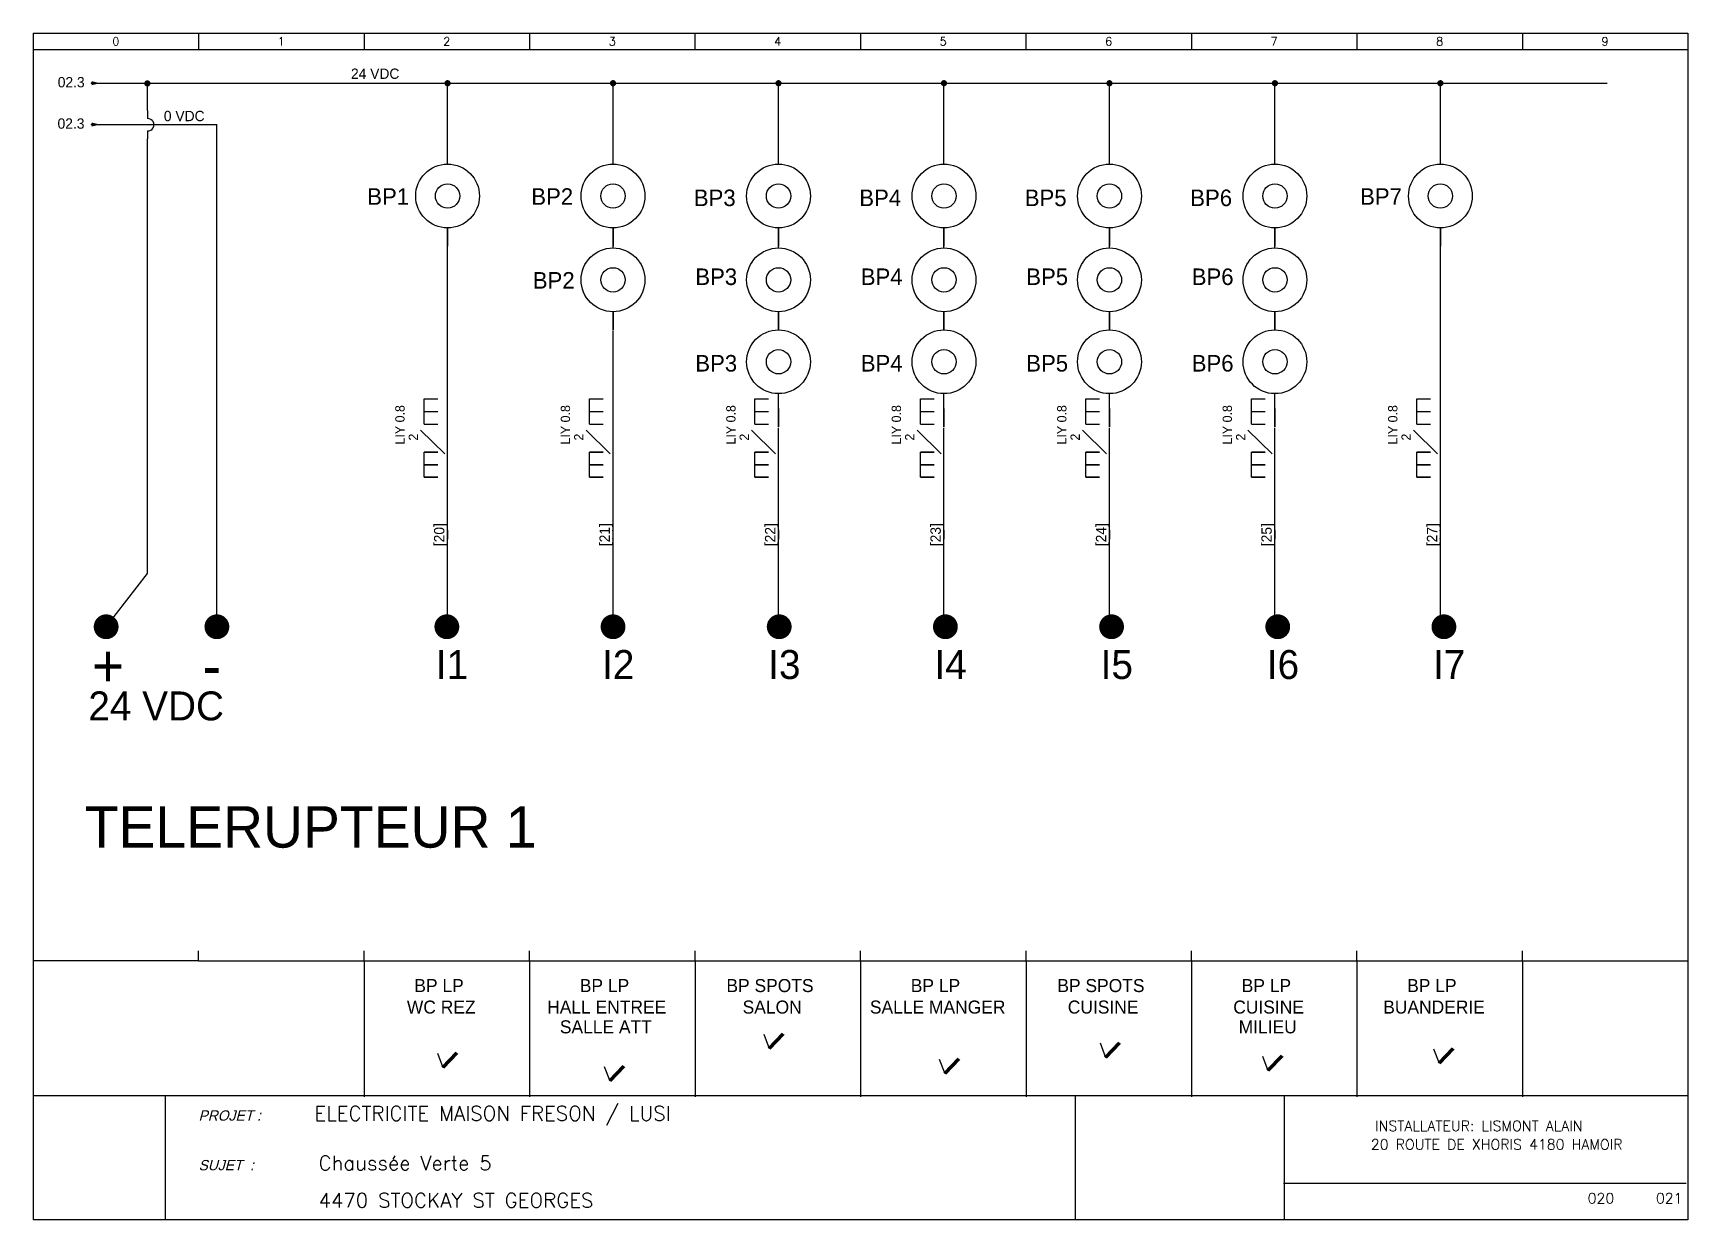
# Model space of a CAD drawing. Extents: x 5 to 405, y 5 to 292.
import ezdxf
from ezdxf.enums import TextEntityAlignment as Align

# ---------------------------------------------------------------- set-up
doc = ezdxf.new("R2010")
doc.units = 0
doc.header["$LTSCALE"] = 5
doc.header["$MEASUREMENT"] = 0
doc.layers.get('0').update_dxf_attribs({"linetype": 'CONTINUOUS'})
for name, color, linetype in [('2', 1, 'CONTINUOUS'), ('3', 4, 'CONTINUOUS'), ('5', 2, 'CONTINUOUS'), ('C', 6, 'CONTINUOUS'), ('M', 6, 'CONTINUOUS'), ('S', 7, 'CONTINUOUS'), ('T2', 1, 'CONTINUOUS'), ('T3', 4, 'CONTINUOUS')]:
    doc.layers.add(name, color=color, linetype=linetype)
doc.styles.add('ROMANS', font='romans', dxfattribs={"width": 0.7, "height": 3})

# ---------------------------------------------------------------- blocks, each defined once
blk = doc.blocks.new('REFOUT')
at = {"linetype": 'Continuous'}
blk.add_solid([(0, 0.5), (0, -0.5), (2, 0)], dxfattribs=at)
at = {"layer": 'C', "color": 1, "linetype": 'Continuous'}
blk.add_point((0, 0), dxfattribs=at)
at = {"linetype": 'Continuous'}
blk.add_attdef('REF', (3, -1), '', height=2.5, dxfattribs=at)
at = {"linetype": 'Continuous', "flags": 1}
blk.add_attdef('INOUT', (-1, -2), '', height=0.5, dxfattribs=at)
blk = doc.blocks.new('TERCON09')
at = {"linetype": 'Continuous'}
for p, q in [((-0.5, 0), (0.5, 0)), ((0, -0.5), (0, 0))]:
    blk.add_line(p, q, dxfattribs=at)
at = {"linetype": 'Continuous', "const_width": 0.75}
blk.add_lwpolyline([(0, -0.375, 1), (0, 0.375, 1)], format="xyb", close=True, dxfattribs=at)
at = {"layer": 'C', "color": 1, "linetype": 'Continuous'}
blk.add_point((-0.5, 0), dxfattribs=at)
at = {"layer": 'C', "color": 4, "linetype": 'Continuous'}
blk.add_point((-0.5, 0), dxfattribs=at)
at = {"layer": 'C', "color": 5, "linetype": 'Continuous'}
blk.add_point((0, 0), dxfattribs=at)
at = {"layer": 'C', "color": 3, "linetype": 'Continuous'}
blk.add_point((0.5, 0), dxfattribs=at)
at = {"layer": 'C', "color": 2, "linetype": 'Continuous'}
blk.add_point((0, -0.5), dxfattribs=at)
at = {"layer": 'C', "color": 6, "linetype": 'Continuous'}
blk.add_point((0, -0.5), dxfattribs=at)
blk = doc.blocks.new('PONT')
at = {"layer": '2'}
for p, q in [((0, 3.41), (0, 1.5)), ((0, -1.5), (0, -3.41))]:
    blk.add_line(p, q, dxfattribs=at)
blk.add_ellipse((0, 0), major_axis=(-1.65, 0), ratio=0.909509, start_param=1.570796, end_param=4.712389, dxfattribs=at)
blk = doc.blocks.new('CABLE_TYPE2')
for p, q in [((-2.09, 10.43), (1.22, 10.43)), ((-2.09, 4.35), (-2.09, 10.43)), ((-2.09, 7.39), (1.22, 7.39)), ((-2.09, 7.39), (1.22, 7.39)), ((-2.09, 4.35), (1.22, 4.35)), ((-2.09, 4.35), (1.22, 4.35)), ((-2.91, 2.87), (2.91, -2.87)), ((1.22, -2.43), (-2.09, -2.43)), ((-2.09, -2.43), (1.22, -2.43)), ((-2.09, -8.52), (-2.09, -2.43)), ((1.22, -5.47), (-2.09, -5.47)), ((1.22, -5.47), (-2.09, -5.47)), ((-2.09, -5.47), (1.22, -5.47)), ((-2.09, -5.47), (1.22, -5.47)), ((1.22, -8.52), (-2.09, -8.52)), ((1.22, -8.52), (-2.09, -8.52)), ((-2.09, -8.52), (1.22, -8.52)), ((-2.09, -8.52), (1.22, -8.52))]:
    blk.add_line(p, q)
at = {"layer": 'T2', "linetype": 'Continuous'}
for tag, p in [('TYPE_CABLE', (-6.79, 8.94)), ('NBR_FILS', (-3.56, 2.04))]:
    blk.add_attdef(tag, text='', height=2.25, rotation=90, dxfattribs=at).set_placement(p, align=Align.RIGHT)
blk = doc.blocks.new('LINENUMV')
at = {"linetype": 'Continuous'}
for p, q in [((0, 1), (0, 0)), ((0, 0), (0, -1))]:
    blk.add_line(p, q, dxfattribs=at)
at = {"layer": 'C', "color": 1, "linetype": 'Continuous'}
blk.add_point((0, 1), dxfattribs=at)
at = {"layer": 'C', "color": 2, "linetype": 'Continuous'}
blk.add_point((0, -1), dxfattribs=at)
at = {"layer": 'T2', "linetype": 'Continuous'}
blk.add_attdef('LINENR', text='', height=2.5, rotation=90, dxfattribs=at).set_placement((0, 0), align=Align.BOTTOM_CENTER)
blk = doc.blocks.new('COMMENT')
for p, q in [((0, 0), (40, 0)), ((0, 0), (0, -32.88)), ((40, 0), (40, -32.88))]:
    blk.add_line(p, q)
at = {"linetype": 'Continuous'}
for tag, p in [('COMM1', (18.11, -7.55)), ('COMM2', (18.64, -12.75)), ('COMM3', (18.43, -17.53))]:
    blk.add_attdef(tag, text='', height=3.15, dxfattribs=at).set_placement(p, align=Align.CENTER)
blk = doc.blocks.new('ZONENR')
at = {"layer": '2', "style": 'ROMANS'}
blk.add_attdef('ZONENR', text='', height=2, dxfattribs=at).set_placement((20, 2), align=Align.MIDDLE)
blk = doc.blocks.new('CARTOUCHE')
at = {"color": 4}
blk.add_line((317.25, 13.9), (414.59, 13.9), dxfattribs=at)
at = {"layer": '2'}
for p, q in [((55, 292), (55, 288)), ((95, 292), (95, 288)), ((135, 292), (135, 288)), ((175, 292), (175, 288)), ((215, 292), (215, 288)), ((255, 292), (255, 288)), ((295, 292), (295, 288)), ((335, 292), (335, 288)), ((375, 292), (375, 288)), ((15, 288), (415, 288))]:
    blk.add_line(p, q, dxfattribs=at)
at = {"layer": '3'}
for p, q in [((15, 292), (415, 292)), ((15, 292), (15, 5)), ((415, 292), (415, 5)), ((415, 35), (15, 35)), ((47, 5), (47, 35)), ((415, 5), (15, 5))]:
    blk.add_line(p, q, dxfattribs=at)
for points in [[(267, 5), (267, 35)], [(317.5, 5), (317.5, 35)]]:
    blk.add_lwpolyline(points, dxfattribs=at)
at = {"layer": '2'}
for p, values in [((15, 288), {'ZONENR': '0'}), ((55, 288), {'ZONENR': '1'}), ((95, 288), {'ZONENR': '2'}), ((135, 288), {'ZONENR': '3'}), ((175, 288), {'ZONENR': '4'}), ((215, 288), {'ZONENR': '5'}), ((255, 288), {'ZONENR': '6'}), ((295, 288), {'ZONENR': '7'}), ((335, 288), {'ZONENR': '8'}), ((375, 288), {'ZONENR': '9'})]:
    blk.add_blockref('ZONENR', p, dxfattribs=at).add_auto_attribs(values)
at = {"layer": 'T2', "oblique": 15}
for s, p in [('PROJET :', (55, 29)), ('SUJET  :', (55, 17))]:
    blk.add_text(s, height=2.5, dxfattribs=at).set_placement(p)
at = {"layer": 'T3', "style": 'ROMANS'}
for tag, p in [('PROJET', (107, 26)), ('SUJET1', (78, 17)), ('SUJET2', (78, 11.5))]:
    blk.add_attdef(tag, p, '', height=3.5, dxfattribs=at)

msp = doc.modelspace()

# ---------------------------------------------------------------- linework, layer by layer
for p, q in [((45, 288), (45, 288)), ((45, 67.83), (45, 70.28)), ((85, 67.83), (85, 70.28)), ((85, 67.83), (85, 70.28)), ((85, 67.83), (85, 69.89)), ((125, 67.83), (125, 70.28)), ((125, 67.83), (125, 70.28)), ((125, 67.83), (125, 69.89)), ((165, 67.83), (165, 70.28)), ((165, 67.83), (165, 70.28)), ((165, 67.83), (165, 69.89)), ((205, 67.83), (205, 70.28)), ((205, 67.83), (205, 70.28)), ((205, 67.83), (205, 70.28)), ((205, 67.83), (205, 69.89)), ((205, 67.83), (205, 69.89)), ((245, 67.83), (245, 70.28)), ((245, 67.83), (245, 70.28)), ((245, 67.83), (245, 69.89)), ((285, 67.83), (285, 70.28)), ((285, 67.83), (285, 70.28)), ((285, 67.83), (285, 69.89)), ((325, 67.83), (325, 70.28)), ((325, 67.83), (325, 70.28)), ((325, 67.83), (325, 70.28)), ((325, 67.83), (325, 69.89)), ((325, 67.83), (325, 69.89)), ((365, 67.83), (365, 70.28)), ((365, 67.83), (365, 69.89)), ((45, 67.83), (5, 67.83)), ((45, 67.83), (85, 67.83)), ((85, 67.83), (405, 67.83)), ((85, 67.83), (125, 67.83)), ((125, 67.83), (165, 67.83)), ((165, 67.83), (205, 67.83)), ((205, 67.83), (245, 67.83)), ((245, 67.83), (285, 67.83)), ((285, 67.83), (325, 67.83)), ((325, 67.83), (365, 67.83))]:
    msp.add_line(p, q)
at = {"layer": '2'}
for p, q in [((19.11, 280.06), (385.52, 280.06)), ((105.17, 264.12), (105.17, 280.06)), ((145.17, 264.12), (145.17, 280.06)), ((185.17, 264.12), (185.17, 280.06)), ((225.17, 264.12), (225.17, 280.06)), ((265.17, 264.12), (265.17, 280.06)), ((305.17, 264.12), (305.17, 280.06)), ((345.17, 264.12), (345.17, 280.06)), ((32.61, 273.44), (32.61, 280.01)), ((19.11, 270.06), (49.41, 270.06)), ((49.41, 148.62), (49.41, 270.07)), ((32.63, 161.47), (32.61, 266.61)), ((105.17, 148.62), (105.17, 241.54)), ((345.17, 148.62), (345.17, 241.54)), ((145.17, 148.62), (145.17, 220.27)), ((185.17, 148.62), (185.17, 196.76)), ((225.17, 148.62), (225.17, 196.76)), ((265.17, 148.62), (265.17, 196.76)), ((305.17, 148.62), (305.17, 196.76)), ((22.64, 148.62), (32.63, 161.47))]:
    msp.add_line(p, q, dxfattribs=at)
at = {"layer": '5'}
for p, q in [((181.59, 50.1), (182.91, 46.61)), ((102.74, 45.5), (104.06, 42.02)), ((224.02, 44.09), (225.34, 40.6)), ((262.91, 47.98), (264.24, 44.49)), ((302.16, 44.8), (303.49, 41.31)), ((343.53, 46.56), (344.86, 43.08)), ((143.05, 42.32), (144.37, 38.84))]:
    msp.add_line(p, q, dxfattribs=at)
at = {"layer": '5', "lineweight": 100}
for p, q in [((182.91, 46.61), (186.3, 50.15)), ((264.24, 44.49), (267.63, 48.03)), ((104.06, 42.02), (107.45, 45.55)), ((225.34, 40.6), (228.73, 44.14)), ((303.49, 41.31), (306.88, 44.84)), ((344.86, 43.08), (348.25, 46.61)), ((144.37, 38.84), (147.76, 42.37))]:
    msp.add_line(p, q, dxfattribs=at)
at = {"layer": 'M'}
for p, q in [((5, 288), (5, 139.81)), ((105.17, 260.49), (105.17, 264.12)), ((145.17, 260.49), (145.17, 264.12)), ((185.17, 260.49), (185.17, 264.12)), ((225.17, 260.49), (225.17, 264.12)), ((265.17, 260.49), (265.17, 264.12)), ((305.17, 260.49), (305.17, 264.12)), ((345.17, 260.49), (345.17, 264.12)), ((105.17, 241.54), (105.17, 245.17)), ((105.17, 245.07), (105.17, 240.69)), ((105.17, 240.69), (105.17, 245.07)), ((145.17, 241.54), (145.17, 245.17)), ((145.17, 245.07), (145.17, 240.69)), ((145.17, 240.69), (145.17, 245.07)), ((185.17, 241.54), (185.17, 245.17)), ((185.17, 245.07), (185.17, 240.69)), ((185.17, 240.69), (185.17, 245.07)), ((225.17, 241.54), (225.17, 245.17)), ((225.17, 245.07), (225.17, 240.69)), ((225.17, 240.69), (225.17, 245.07)), ((265.17, 241.54), (265.17, 245.17)), ((265.17, 245.07), (265.17, 240.69)), ((265.17, 240.69), (265.17, 245.07)), ((305.17, 241.54), (305.17, 245.17)), ((305.17, 245.07), (305.17, 240.69)), ((305.17, 240.69), (305.17, 245.07)), ((345.17, 241.54), (345.17, 245.17)), ((345.17, 245.07), (345.17, 240.69)), ((345.17, 240.69), (345.17, 245.07)), ((145.17, 240.22), (145.17, 243.84)), ((185.17, 240.22), (185.17, 243.84)), ((225.17, 240.22), (225.17, 243.84)), ((265.17, 240.22), (265.17, 243.84)), ((305.17, 240.22), (305.17, 243.84)), ((145.17, 221.27), (145.17, 224.9)), ((145.17, 224.8), (145.17, 220.42)), ((145.17, 220.42), (145.17, 224.8)), ((185.17, 221.27), (185.17, 224.9)), ((185.17, 224.8), (185.17, 220.42)), ((185.17, 220.42), (185.17, 224.8)), ((225.17, 221.27), (225.17, 224.9)), ((225.17, 224.8), (225.17, 220.42)), ((225.17, 220.42), (225.17, 224.8)), ((265.17, 221.27), (265.17, 224.9)), ((265.17, 224.8), (265.17, 220.42)), ((265.17, 220.42), (265.17, 224.8)), ((305.17, 221.27), (305.17, 224.9)), ((305.17, 224.8), (305.17, 220.42)), ((305.17, 220.42), (305.17, 224.8)), ((185.17, 201.47), (185.17, 205.09)), ((225.17, 201.47), (225.17, 205.09)), ((265.17, 201.47), (265.17, 205.09)), ((305.17, 201.47), (305.17, 205.09)), ((185.17, 201.37), (185.17, 196.99)), ((185.17, 196.99), (185.17, 201.37)), ((225.17, 201.37), (225.17, 196.99)), ((225.17, 196.99), (225.17, 201.37)), ((265.17, 201.37), (265.17, 196.99)), ((265.17, 196.99), (265.17, 201.37)), ((305.17, 201.37), (305.17, 196.99)), ((305.17, 196.99), (305.17, 201.37))]:
    msp.add_line(p, q, dxfattribs=at)
at = {"layer": 'M', "const_width": 0.005}
msp.add_lwpolyline([(14.24, 155.92), (394.37, 155.92), (394.37, 91.52), (14.24, 91.52)], close=True, dxfattribs=at)
at = {"layer": 'M'}
for centre, radius in [((105.17, 252.78), 7.71), ((145.17, 252.78), 7.71), ((185.17, 252.78), 7.71), ((225.17, 252.78), 7.71), ((265.17, 252.78), 7.71), ((305.17, 252.78), 7.71), ((345.17, 252.78), 7.71), ((105.17, 252.78), 2.94), ((145.17, 252.78), 2.94), ((185.17, 252.78), 2.94), ((225.17, 252.78), 2.94), ((265.17, 252.78), 2.94), ((305.17, 252.78), 2.94), ((345.17, 252.78), 2.94), ((145.17, 232.51), 7.71), ((185.17, 232.51), 7.71), ((225.17, 232.51), 7.71), ((265.17, 232.51), 7.71), ((305.17, 232.51), 7.71), ((145.17, 232.51), 2.94), ((185.17, 232.51), 2.94), ((225.17, 232.51), 2.94), ((265.17, 232.51), 2.94), ((305.17, 232.51), 2.94), ((185.17, 212.7), 7.71), ((225.17, 212.7), 7.71), ((265.17, 212.7), 7.71), ((305.17, 212.7), 7.71), ((185.17, 212.7), 2.94), ((225.17, 212.7), 2.94), ((265.17, 212.7), 2.94), ((305.17, 212.7), 2.94)]:
    msp.add_circle(centre, radius, dxfattribs=at)

# ---------------------------------------------------------------- block references
ref = msp.add_blockref('COMMENT', (85, 67.83))
ref.add_attrib('COMM2', 'WC REZ', dxfattribs={"linetype": 'Continuous', "height": 3.15}).set_placement((103.64, 55.08), align=Align.CENTER)
ref.add_attrib('COMM1', 'BP LP', dxfattribs={"linetype": 'Continuous', "height": 3.15}).set_placement((103.11, 60.28), align=Align.CENTER)
for p, values in [((125, 67.83), {'COMM2': 'HALL ENTREE', 'COMM1': 'BP LP', 'COMM3': 'SALLE ATT'}), ((285, 67.83), {'COMM2': 'CUISINE', 'COMM1': 'BP LP', 'COMM3': 'MILIEU'})]:
    msp.add_blockref('COMMENT', p).add_auto_attribs(values)
ref = msp.add_blockref('COMMENT', (165, 67.83))
ref.add_attrib('COMM2', 'SALON', dxfattribs={"linetype": 'Continuous', "height": 3.15}).set_placement((183.64, 55.08), align=Align.CENTER)
ref.add_attrib('COMM1', 'BP SPOTS', dxfattribs={"linetype": 'Continuous', "height": 3.15}).set_placement((183.11, 60.28), align=Align.CENTER)
ref = msp.add_blockref('COMMENT', (205, 67.83))
ref.add_attrib('COMM2', 'SALLE MANGER', dxfattribs={"linetype": 'Continuous', "height": 3.15}).set_placement((223.64, 55.08), align=Align.CENTER)
ref.add_attrib('COMM1', 'BP LP', dxfattribs={"linetype": 'Continuous', "height": 3.15}).set_placement((223.11, 60.28), align=Align.CENTER)
ref = msp.add_blockref('COMMENT', (245, 67.83))
ref.add_attrib('COMM2', 'CUISINE', dxfattribs={"linetype": 'Continuous', "height": 3.15}).set_placement((263.64, 55.08), align=Align.CENTER)
ref.add_attrib('COMM1', 'BP SPOTS', dxfattribs={"linetype": 'Continuous', "height": 3.15}).set_placement((263.11, 60.28), align=Align.CENTER)
ref = msp.add_blockref('COMMENT', (325, 67.83))
ref.add_attrib('COMM2', 'BUANDERIE', dxfattribs={"linetype": 'Continuous', "height": 3.15}).set_placement((343.64, 55.08), align=Align.CENTER)
ref.add_attrib('COMM1', 'BP LP', dxfattribs={"linetype": 'Continuous', "height": 3.15}).set_placement((343.11, 60.28), align=Align.CENTER)
at = {"layer": '2'}
ref = msp.add_blockref('CARTOUCHE', (-10.02, 0.18), dxfattribs=at)
ref.add_attrib('PAGENR', '020', dxfattribs={"layer": 'T2', "height": 2.5, "style": 'ROMANS'}).set_placement((383.98, 9.18), align=Align.CENTER)
ref.add_attrib('PAGENXT', '021', dxfattribs={"layer": 'T2', "height": 2.5, "style": 'ROMANS'}).set_placement((400.48, 9.18), align=Align.CENTER)
ref.add_attrib('PROJET', 'ELECTRICITE MAISON FRESON / LUSI', (72.98, 29.18), dxfattribs={"layer": 'T3', "height": 3.5, "style": 'ROMANS'})
ref.add_attrib('SUJET1', 'Chaussée Verte 5', (73.98, 17.18), dxfattribs={"layer": 'T3', "height": 3.5, "style": 'ROMANS'})
ref.add_attrib('SUJET2', '4470 STOCKAY ST GEORGES', (73.98, 8.18), dxfattribs={"layer": 'T3', "height": 3.5, "style": 'ROMANS'})
ref.add_attrib('DESS3', 'INSTALLATEUR: LISMONT ALAIN ', dxfattribs={"layer": 'T2', "height": 2.5, "style": 'ROMANS'}).set_placement((355.32, 26.68), align=Align.CENTER)
ref.add_attrib('DESS4', '20 ROUTE DE XHORIS 4180 HAMOIR', dxfattribs={"layer": 'T2', "height": 2.5, "style": 'ROMANS'}).set_placement((358.78, 22.18), align=Align.CENTER)
for p in [(101.57, 193.28), (141.57, 193.28), (181.57, 193.28), (221.57, 193.28), (261.57, 193.28), (301.57, 193.28), (341.57, 193.28)]:
    msp.add_blockref('CABLE_TYPE2', p, dxfattribs=at).add_auto_attribs({'NBR_FILS': '2', 'TYPE_CABLE': 'LIY 0.8'})
at = {"layer": 'M'}
msp.add_blockref('PONT', (32.61, 270.02), dxfattribs=at)
ref = msp.add_blockref('LINENUMV', (105.15, 170.89), dxfattribs=at)
ref.add_attrib('LINENR', '[20]', dxfattribs={"layer": 'T2', "color": 4, "linetype": 'Continuous', "height": 2.5, "rotation": 90}).set_placement((105.15, 170.89), align=Align.BOTTOM_CENTER)
ref = msp.add_blockref('LINENUMV', (145.15, 170.89), dxfattribs=at)
ref.add_attrib('LINENR', '[21]', dxfattribs={"layer": 'T2', "color": 4, "linetype": 'Continuous', "height": 2.5, "rotation": 90}).set_placement((145.15, 170.89), align=Align.BOTTOM_CENTER)
ref = msp.add_blockref('LINENUMV', (185.15, 170.89), dxfattribs=at)
ref.add_attrib('LINENR', '[22]', dxfattribs={"layer": 'T2', "color": 4, "linetype": 'Continuous', "height": 2.5, "rotation": 90}).set_placement((185.15, 170.89), align=Align.BOTTOM_CENTER)
ref = msp.add_blockref('LINENUMV', (225.15, 170.89), dxfattribs=at)
ref.add_attrib('LINENR', '[23]', dxfattribs={"layer": 'T2', "color": 4, "linetype": 'Continuous', "height": 2.5, "rotation": 90}).set_placement((225.15, 170.89), align=Align.BOTTOM_CENTER)
ref = msp.add_blockref('LINENUMV', (265.15, 170.89), dxfattribs=at)
ref.add_attrib('LINENR', '[24]', dxfattribs={"layer": 'T2', "color": 4, "linetype": 'Continuous', "height": 2.5, "rotation": 90}).set_placement((265.15, 170.89), align=Align.BOTTOM_CENTER)
ref = msp.add_blockref('LINENUMV', (305.15, 170.89), dxfattribs=at)
ref.add_attrib('LINENR', '[25]', dxfattribs={"layer": 'T2', "color": 4, "linetype": 'Continuous', "height": 2.5, "rotation": 90}).set_placement((305.15, 170.89), align=Align.BOTTOM_CENTER)
ref = msp.add_blockref('LINENUMV', (345.15, 170.89), dxfattribs=at)
ref.add_attrib('LINENR', '[27]', dxfattribs={"layer": 'T2', "color": 4, "linetype": 'Continuous', "height": 2.5, "rotation": 90}).set_placement((345.15, 170.89), align=Align.BOTTOM_CENTER)
at = {"layer": 'S'}
ref = msp.add_blockref('REFOUT', (19.11, 280.06), dxfattribs=at)
ref.add_attrib('REF', '02.3', (10.94, 279.06), dxfattribs={"layer": '0', "linetype": 'Continuous', "height": 2.5})
for p in [(32.61, 280.01), (105.17, 280.06), (145.17, 280.06), (185.17, 280.06), (225.17, 280.06), (265.17, 280.06), (305.17, 280.06), (345.17, 280.06)]:
    msp.add_blockref('TERCON09', p, dxfattribs=at)
ref = msp.add_blockref('REFOUT', (19.11, 270.06), dxfattribs=at)
ref.add_attrib('REF', '02.3', (10.89, 269.06), dxfattribs={"layer": '0', "linetype": 'Continuous', "height": 2.5})
at = {"layer": 'S', "xscale": 4, "yscale": 4, "zscale": 4}
for p in [(22.64, 148.62), (49.41, 148.62), (105, 148.62), (145.17, 148.62), (185.34, 148.62), (225.51, 148.62), (265.68, 148.62), (305.85, 148.62), (346.02, 148.62)]:
    msp.add_blockref('TERCON09', p, dxfattribs=at)

# ---------------------------------------------------------------- texts
at = {"layer": 'M', "attachment_point": 1}
for s, insert, char_height, width in [('{\\C1;24 VDC}', (81.82, 283.61), 2.5, 15.7189), ('{\\C1;0 VDC}', (36.59, 273.38), 2.5, 12.9232), ('BP1', (85.76, 254.66), 4, 12.5402), ('BP2', (125.41, 254.66), 4, 12.5402), ('BP3', (164.7, 254.34), 4, 12.5402), ('BP4', (204.7, 254.34), 4, 12.5402), ('BP5', (244.7, 254.34), 4, 12.5402), ('BP6', (284.7, 254.34), 4, 12.5402), ('BP7', (325.76, 254.66), 4, 12.5402), ('BP2', (125.78, 234.39), 4, 12.5402), ('BP3', (165.06, 235.26), 4, 12.5402), ('BP4', (205.06, 235.26), 4, 12.5402), ('BP5', (245.06, 235.26), 4, 12.5402), ('BP6', (285.06, 235.26), 4, 12.5402), ('BP3', (165.06, 214.34), 4, 12.5402), ('BP4', (205.06, 214.34), 4, 12.5402), ('BP5', (245.06, 214.34), 4, 12.5402), ('BP6', (285.06, 214.34), 4, 12.5402), ('+', (19.18, 144.18), 10, 7.7372), ('I1', (102.35, 142.99), 7, 12.5402), ('I2', (142.52, 142.99), 7, 12.5402), ('I3', (182.69, 142.99), 7, 12.5402), ('I4', (222.87, 142.99), 7, 12.5402), ('I5', (263.04, 142.99), 7, 12.5402), ('I6', (303.21, 142.99), 7, 12.5402), ('I7', (343.38, 142.99), 7, 12.5402), ('-', (45.96, 144.18), 10, 7.7372), ('24 VDC', (18.34, 132.98), 7, 42.7433), ('TELERUPTEUR 1', (17.46, 105.21), 10, 125.6379)]:
    msp.add_mtext(s, dxfattribs=dict(at, insert=insert, char_height=char_height, width=width))

doc.saveas('drawing.dxf')
